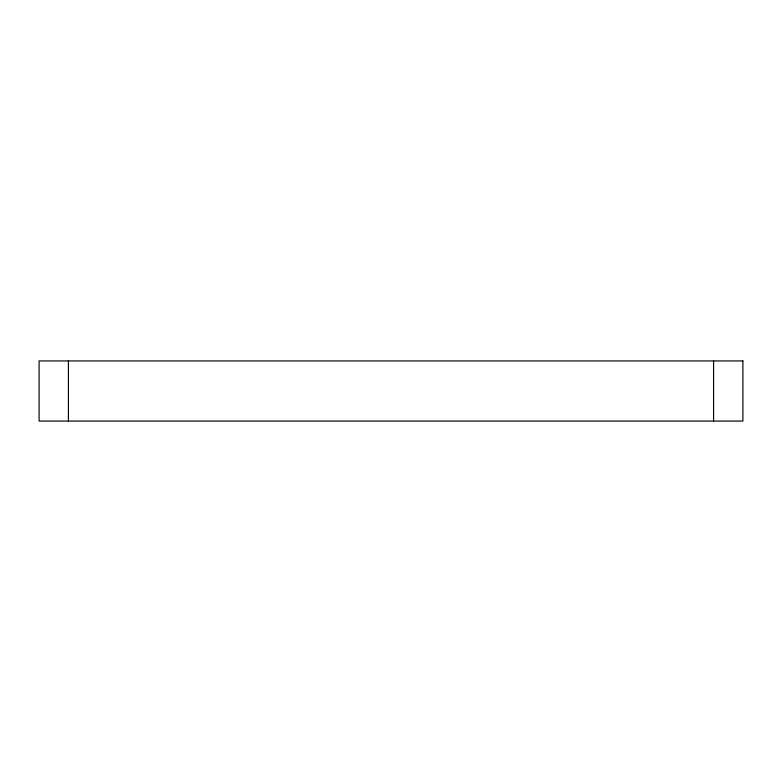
<?xml version="1.0" encoding="UTF-8"?>
<svg xmlns="http://www.w3.org/2000/svg" width="782" height="782" viewBox="0 0 782 782"><rect width="100%" height="100%" fill="white"/><g stroke="black" fill="none" stroke-linecap="round" stroke-linejoin="round"><path stroke-width="1.17" d="M713.575 360.942L713.575 421.058M68.425 360.942L68.425 421.058M742.9 360.942L39.1 360.942L39.1 421.058L742.9 421.058L742.9 360.942"/></g></svg>
